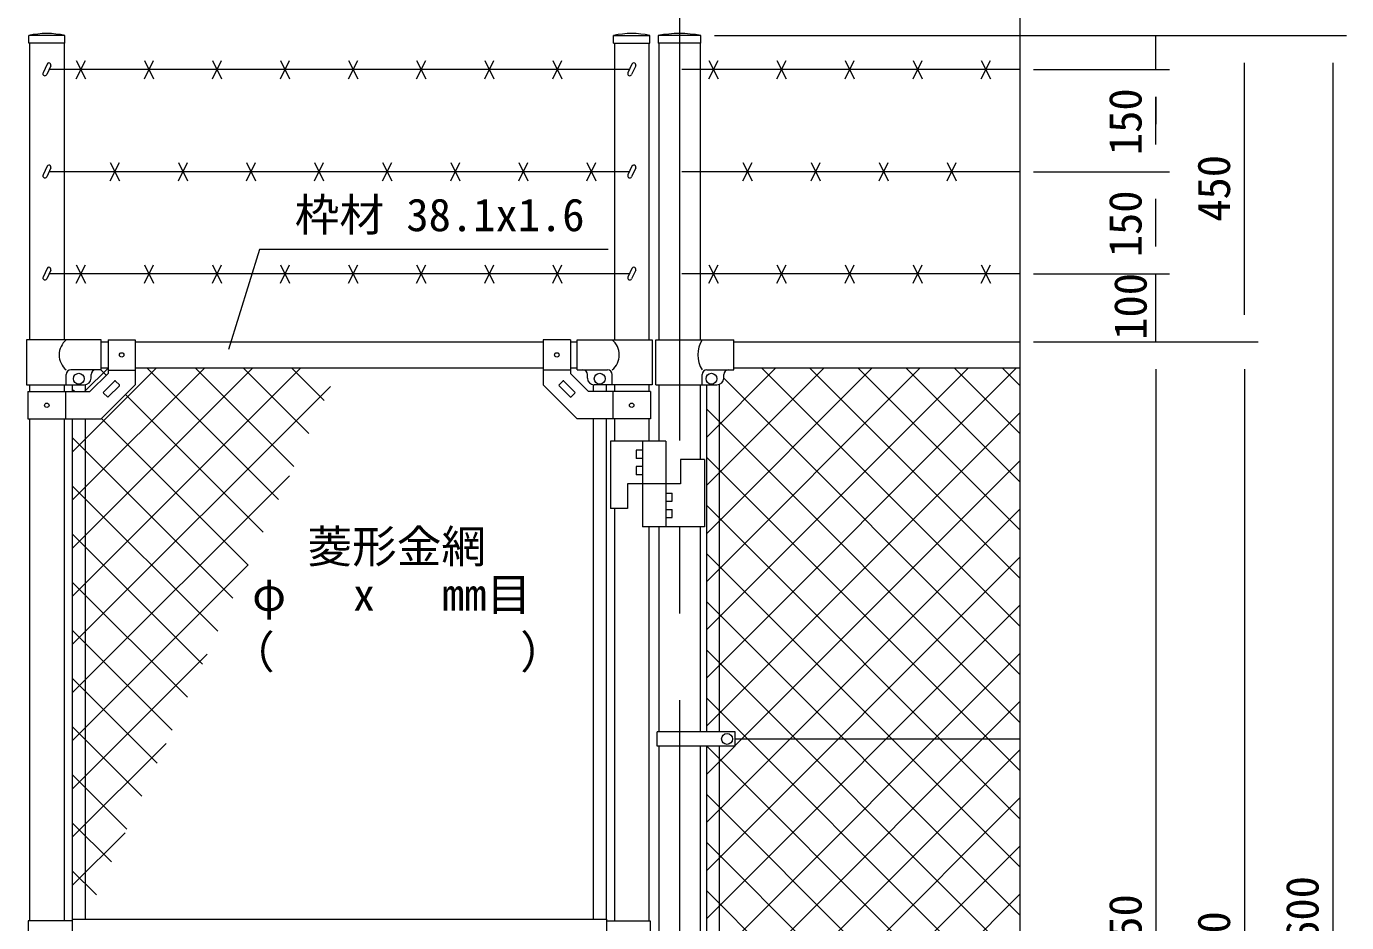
# Model space of a CAD drawing. Units: millimetres, scale not verified. Extents: x -4200 to 4200, y -2970 to 2970.
# Drawn here: x -2504 to -564, y 259 to 1575 of the extents above; entities that cross this region are included whole.
import ezdxf
from ezdxf.enums import TextEntityAlignment as Align

# ---------------------------------------------------------------- set-up
doc = ezdxf.new("R2010")
doc.units = ezdxf.units.MM
doc.header["$LTSCALE"] = 20
doc.linetypes.add('USER1', pattern=[50.8, 31.75, -6.35, 6.35, -6.35])
for name, color, linetype, lineweight in [('0-2_D-BMK', 2, 'USER1', 13), ('0-3_D-STR1', 1, 'Continuous', 18), ('0-6_D-STR3', 3, 'Continuous', 13), ('0-8_D-STR-DIM', 7, 'Continuous', 9), ('0-9_D-STR-TXT', 7, 'Continuous', 9), ('0-A_D-STR2', 7, 'Continuous', 9)]:
    doc.layers.add(name, color=color, linetype=linetype, lineweight=lineweight)
doc.styles.add('ＭＳ ゴシック', font='')
doc.styles.get('ＭＳ ゴシック').set_extended_font_data('MS Gothic')

msp = doc.modelspace()

# ---------------------------------------------------------------- linework, layer by layer
at = {"layer": '0-2_D-BMK'}
msp.add_line((-1544.32, 1601.52), (-1544.32, -1068.63), dxfattribs=at)
at = {"layer": '0-3_D-STR1'}
for p, q in [((-2447.07, 1561.37), (-2500.27, 1561.37)), ((-2500.27, 1550.37), (-2500.27, 1561.37)), ((-2447.07, 1550.37), (-2447.07, 1561.37)), ((-1641.07, 1561.37), (-1587.87, 1561.37)), ((-1641.07, 1550.37), (-1641.07, 1561.37)), ((-1587.87, 1550.37), (-1587.87, 1561.37)), ((-1512.87, 1561.37), (-1575.77, 1561.37)), ((-1575.77, 1561.37), (-1575.77, 1550.37)), ((-1512.87, 1550.37), (-1512.87, 1561.37)), ((-2447.07, 1550.37), (-2500.27, 1550.37)), ((-2499.07, 1550.37), (-2499.07, 1114.37)), ((-2448.27, 1550.37), (-2448.27, 1114.37)), ((-1641.07, 1550.37), (-1587.87, 1550.37)), ((-1639.87, 1550.37), (-1639.87, 1114.37)), ((-1589.07, 1550.37), (-1589.07, 1114.37)), ((-1512.87, 1550.37), (-1575.77, 1550.37)), ((-1574.57, 1550.37), (-1574.57, 1114.37)), ((-1514.07, 1550.37), (-1514.07, 1114.37)), ((-2393.67, 1111.37), (-2383.67, 1111.37)), ((-2343.67, 1111.37), (-1744.47, 1111.37)), ((-1704.47, 1111.37), (-1694.47, 1111.37)), ((-1464.32, 1111.37), (-1044.32, 1111.37)), ((-2393.67, 1073.37), (-2383.67, 1073.37)), ((-2343.67, 1073.37), (-1744.47, 1073.37)), ((-1704.47, 1073.37), (-1694.47, 1073.37)), ((-1464.32, 1073.37), (-1044.32, 1073.37)), ((-2499.07, 1048.37), (-2499.07, 1038.37)), ((-2448.27, 1048.37), (-2448.27, 1038.37)), ((-2436.17, 1048.37), (-2436.17, 1038.37)), ((-2417.17, 1048.37), (-2417.17, 1038.37)), ((-1670.97, 1048.37), (-1670.97, 1038.37)), ((-1651.97, 1048.37), (-1651.97, 1038.37)), ((-1639.87, 1048.37), (-1639.87, 1038.37)), ((-1589.07, 1048.37), (-1589.07, 1038.37)), ((-1574.57, 1048.37), (-1574.57, 965.87)), ((-1514.07, 1048.37), (-1514.07, 938.87)), ((-1504.82, 1048.37), (-1504.82, 538.87)), ((-1485.82, 1049), (-1485.82, 538.87)), ((-2499.07, 998.37), (-2499.07, 261.37)), ((-2448.27, 998.37), (-2448.27, 261.37)), ((-2436.17, 998.37), (-2436.17, 263.87)), ((-2417.17, 998.37), (-2417.17, 263.87)), ((-1670.97, 998.37), (-1670.97, 263.87)), ((-1651.97, 998.37), (-1651.97, 263.87)), ((-1639.87, 998.37), (-1639.87, 965.87)), ((-1589.07, 998.37), (-1589.07, 965.87)), ((-1639.87, 866.87), (-1639.87, 261.37)), ((-1589.07, 839.87), (-1589.07, 261.37)), ((-1574.57, 839.87), (-1574.57, 538.87)), ((-1514.07, 839.87), (-1514.07, 538.87)), ((-1574.57, 517.87), (-1574.57, -45.13)), ((-1514.07, 517.87), (-1514.07, -45.13)), ((-1504.82, 517.87), (-1504.82, -45.13)), ((-1485.82, 517.87), (-1485.82, -45.13))]:
    msp.add_line(p, q, dxfattribs=at)
for centre, radius, start, end in [((-2473.67, 1444.94), 119.43, 77.13052, 102.86948), ((-1614.47, 1444.94), 119.43, 77.13052, 102.86948), ((-1544.32, 1398.02), 166.35, 79.10214, 100.89786)]:
    msp.add_arc(centre, radius, start, end, dxfattribs=at)
at = {"layer": '0-6_D-STR3'}
for p, q in [((-2473.24, 1519.4), (-2479.19, 1506.64)), ((-2467.8, 1516.86), (-2473.75, 1504.1)), ((-2430.38, 1524.78), (-2416.96, 1497.95)), ((-2430.38, 1497.95), (-2416.96, 1524.78)), ((-2330.38, 1524.78), (-2316.96, 1497.95)), ((-2330.38, 1497.95), (-2316.96, 1524.78)), ((-2230.38, 1524.78), (-2216.96, 1497.95)), ((-2230.38, 1497.95), (-2216.96, 1524.78)), ((-2130.38, 1524.78), (-2116.96, 1497.95)), ((-2130.38, 1497.95), (-2116.96, 1524.78)), ((-2030.38, 1524.78), (-2016.96, 1497.95)), ((-2030.38, 1497.95), (-2016.96, 1524.78)), ((-1930.38, 1524.78), (-1916.96, 1497.95)), ((-1930.38, 1497.95), (-1916.96, 1524.78)), ((-1830.38, 1524.78), (-1816.96, 1497.95)), ((-1830.38, 1497.95), (-1816.96, 1524.78)), ((-1730.38, 1524.78), (-1716.96, 1497.95)), ((-1730.38, 1497.95), (-1716.96, 1524.78)), ((-1614.04, 1519.4), (-1619.99, 1506.64)), ((-1608.6, 1516.86), (-1614.55, 1504.1)), ((-1501.03, 1524.78), (-1487.61, 1497.95)), ((-1501.03, 1497.95), (-1487.61, 1524.78)), ((-1401.03, 1524.78), (-1387.61, 1497.95)), ((-1401.03, 1497.95), (-1387.61, 1524.78)), ((-1301.03, 1524.78), (-1287.61, 1497.95)), ((-1301.03, 1497.95), (-1287.61, 1524.78)), ((-1201.03, 1524.78), (-1187.61, 1497.95)), ((-1201.03, 1497.95), (-1187.61, 1524.78)), ((-1101.03, 1524.78), (-1087.61, 1497.95)), ((-1101.03, 1497.95), (-1087.61, 1524.78)), ((-1617.78, 1511.37), (-2470.36, 1511.37)), ((-1044.32, 1511.37), (-1541.01, 1511.37)), ((-2473.24, 1369.4), (-2479.19, 1356.64)), ((-2467.8, 1366.86), (-2473.75, 1354.1)), ((-1617.78, 1361.37), (-2470.36, 1361.37)), ((-2380.38, 1374.78), (-2366.96, 1347.95)), ((-2380.38, 1347.95), (-2366.96, 1374.78)), ((-2280.38, 1374.78), (-2266.96, 1347.95)), ((-2280.38, 1347.95), (-2266.96, 1374.78)), ((-2180.38, 1374.78), (-2166.96, 1347.95)), ((-2180.38, 1347.95), (-2166.96, 1374.78)), ((-2080.38, 1374.78), (-2066.96, 1347.95)), ((-2080.38, 1347.95), (-2066.96, 1374.78)), ((-1980.38, 1374.78), (-1966.96, 1347.95)), ((-1980.38, 1347.95), (-1966.96, 1374.78)), ((-1880.38, 1374.78), (-1866.96, 1347.95)), ((-1880.38, 1347.95), (-1866.96, 1374.78)), ((-1780.38, 1374.78), (-1766.96, 1347.95)), ((-1780.38, 1347.95), (-1766.96, 1374.78)), ((-1680.38, 1374.78), (-1666.96, 1347.95)), ((-1680.38, 1347.95), (-1666.96, 1374.78)), ((-1614.04, 1369.4), (-1619.99, 1356.64)), ((-1608.6, 1366.86), (-1614.55, 1354.1)), ((-1044.32, 1361.37), (-1541.01, 1361.37)), ((-1451.03, 1374.78), (-1437.61, 1347.95)), ((-1451.03, 1347.95), (-1437.61, 1374.78)), ((-1351.03, 1374.78), (-1337.61, 1347.95)), ((-1351.03, 1347.95), (-1337.61, 1374.78)), ((-1251.03, 1374.78), (-1237.61, 1347.95)), ((-1251.03, 1347.95), (-1237.61, 1374.78)), ((-1151.03, 1374.78), (-1137.61, 1347.95)), ((-1151.03, 1347.95), (-1137.61, 1374.78)), ((-2430.38, 1224.78), (-2416.96, 1197.95)), ((-2430.38, 1197.95), (-2416.96, 1224.78)), ((-2330.38, 1224.78), (-2316.96, 1197.95)), ((-2330.38, 1197.95), (-2316.96, 1224.78)), ((-2230.38, 1224.78), (-2216.96, 1197.95)), ((-2230.38, 1197.95), (-2216.96, 1224.78)), ((-2130.38, 1224.78), (-2116.96, 1197.95)), ((-2130.38, 1197.95), (-2116.96, 1224.78)), ((-2030.38, 1224.78), (-2016.96, 1197.95)), ((-2030.38, 1197.95), (-2016.96, 1224.78)), ((-1930.38, 1224.78), (-1916.96, 1197.95)), ((-1930.38, 1197.95), (-1916.96, 1224.78)), ((-1830.38, 1224.78), (-1816.96, 1197.95)), ((-1830.38, 1197.95), (-1816.96, 1224.78)), ((-1730.38, 1224.78), (-1716.96, 1197.95)), ((-1730.38, 1197.95), (-1716.96, 1224.78)), ((-1501.03, 1224.78), (-1487.61, 1197.95)), ((-1501.03, 1197.95), (-1487.61, 1224.78)), ((-1401.03, 1224.78), (-1387.61, 1197.95)), ((-1401.03, 1197.95), (-1387.61, 1224.78)), ((-1301.03, 1224.78), (-1287.61, 1197.95)), ((-1301.03, 1197.95), (-1287.61, 1224.78)), ((-1201.03, 1224.78), (-1187.61, 1197.95)), ((-1201.03, 1197.95), (-1187.61, 1224.78)), ((-1101.03, 1224.78), (-1087.61, 1197.95)), ((-1101.03, 1197.95), (-1087.61, 1224.78)), ((-2473.24, 1219.4), (-2479.19, 1206.64)), ((-2467.8, 1216.86), (-2473.75, 1204.1)), ((-1617.78, 1211.37), (-2470.36, 1211.37)), ((-1614.04, 1219.4), (-1619.99, 1206.64)), ((-1608.6, 1216.86), (-1614.55, 1204.1)), ((-1044.32, 1211.37), (-1541.01, 1211.37)), ((-2393.67, 1114.37), (-2503.62, 1114.37)), ((-2503.62, 1114.37), (-2503.62, 1048.37)), ((-2393.67, 1070.37), (-2393.67, 1114.37)), ((-2383.67, 1114.62), (-2383.67, 1064.94)), ((-2383.67, 1114.62), (-2343.67, 1114.62)), ((-2343.67, 1114.62), (-2343.67, 1048.37)), ((-1744.47, 1114.62), (-1744.47, 1048.37)), ((-1704.47, 1114.62), (-1744.47, 1114.62)), ((-1704.47, 1114.62), (-1704.47, 1064.94)), ((-1694.47, 1114.37), (-1584.52, 1114.37)), ((-1694.47, 1070.37), (-1694.47, 1114.37)), ((-1584.52, 1114.37), (-1584.52, 1048.37)), ((-1579.02, 1114.37), (-1464.32, 1114.37)), ((-1579.02, 1048.37), (-1579.02, 1114.37)), ((-1464.32, 1070.37), (-1464.32, 1114.37)), ((-2393.67, 1070.37), (-2438.12, 1070.37)), ((-2383.67, 1070.12), (-2343.67, 1070.12)), ((-1704.47, 1070.12), (-1744.47, 1070.12)), ((-1694.47, 1070.37), (-1650.02, 1070.37)), ((-1503.92, 1070.37), (-1464.32, 1070.37)), ((-2503.62, 1048.37), (-2418.67, 1048.37)), ((-2445.12, 1048.37), (-2445.12, 1063.37)), ((-2410.24, 1038.37), (-2383.67, 1064.94)), ((-2408.67, 1058.37), (-2408.67, 1063.37)), ((-2390.34, 1037.77), (-2374.08, 1054.03)), ((-2372.66, 1054.03), (-2367, 1048.38)), ((-1715.48, 1054.03), (-1721.14, 1048.38)), ((-1697.8, 1037.77), (-1714.07, 1054.03)), ((-1677.9, 1038.37), (-1704.47, 1064.94)), ((-1679.47, 1058.37), (-1679.47, 1063.37)), ((-1584.52, 1048.37), (-1669.47, 1048.37)), ((-1643.02, 1048.37), (-1643.02, 1063.37)), ((-1579.02, 1048.37), (-1489.32, 1048.37)), ((-1510.92, 1048.37), (-1510.92, 1063.37)), ((-1479.32, 1058.37), (-1479.32, 1063.37)), ((-2501.37, 1038.37), (-2410.24, 1038.37)), ((-2501.37, 1038.37), (-2501.37, 998.37)), ((-2445.97, 1038.37), (-2445.97, 998.37)), ((-2390.34, 1036.36), (-2384.68, 1030.7)), ((-2383.27, 1030.7), (-2367, 1046.96)), ((-1704.88, 1030.7), (-1721.14, 1046.96)), ((-1697.8, 1036.36), (-1703.46, 1030.7)), ((-1586.77, 1038.37), (-1677.9, 1038.37)), ((-1642.17, 1038.37), (-1642.17, 998.37)), ((-1586.77, 1038.37), (-1586.77, 998.37)), ((-1564.57, 965.87), (-1645.57, 965.87)), ((-1645.57, 965.87), (-1645.57, 866.87)), ((-1608.07, 952.37), (-1608.07, 940.37)), ((-1598.57, 952.37), (-1608.07, 952.37)), ((-1598.57, 965.87), (-1598.57, 839.87)), ((-1564.57, 965.87), (-1564.57, 839.87)), ((-1598.57, 940.37), (-1608.07, 940.37)), ((-1507.57, 938.87), (-1542.57, 938.87)), ((-1542.57, 938.87), (-1542.57, 902.87)), ((-1507.57, 938.87), (-1507.57, 839.87)), ((-1608.07, 928.37), (-1608.07, 916.37)), ((-1598.57, 928.37), (-1608.07, 928.37)), ((-1598.57, 916.37), (-1608.07, 916.37)), ((-1542.57, 902.87), (-1620.57, 902.87)), ((-1620.57, 902.87), (-1620.57, 866.87)), ((-1564.57, 889.37), (-1555.07, 889.37)), ((-1564.57, 877.37), (-1555.07, 877.37)), ((-1555.07, 877.37), (-1555.07, 889.37)), ((-1620.57, 866.87), (-1645.57, 866.87)), ((-1564.57, 865.37), (-1555.07, 865.37)), ((-1564.57, 853.37), (-1555.07, 853.37)), ((-1555.07, 853.37), (-1555.07, 865.37)), ((-1507.57, 839.87), (-1598.57, 839.87)), ((-1577.12, 517.87), (-1577.12, 538.87)), ((-1462.33, 538.87), (-1577.12, 538.87)), ((-1462.33, 517.87), (-1462.33, 538.87)), ((-1462.33, 528.37), (-1044.32, 528.37)), ((-1462.33, 517.87), (-1577.12, 517.87)), ((-2501.17, 261.37), (-2501.17, 242.87)), ((-2436.57, 261.37), (-2501.17, 261.37)), ((-2436.57, 263.87), (-1651.57, 263.87)), ((-2436.57, 263.87), (-2436.57, 242.87)), ((-1651.57, 263.87), (-1651.57, 208.87)), ((-1651.57, 261.37), (-1587.47, 261.37)), ((-1587.47, 261.37), (-1587.47, 211.37))]:
    msp.add_line(p, q, dxfattribs=at)
for points in [[(-2501.37, 998.37), (-2393.67, 998.37), (-2343.67, 1048.37)], [(-1586.77, 998.37), (-1694.47, 998.37), (-1744.47, 1048.37)]]:
    msp.add_lwpolyline(points, dxfattribs=at)
for centre, radius in [((-2363.67, 1092.37), 3.25), ((-1724.47, 1092.37), 3.25), ((-2426.67, 1057.37), 8), ((-1661.47, 1057.37), 8), ((-1497.32, 1057.37), 8), ((-2473.67, 1018.37), 3.25), ((-1614.47, 1018.37), 3.25), ((-1474.33, 528.37), 8)]:
    msp.add_circle(centre, radius, dxfattribs=at)
for centre, radius, start, end in [((-2470.52, 1518.13), 3, 334.99524, 154.99707), ((-1611.32, 1518.13), 3, 334.99524, 154.99707), ((-2476.47, 1505.37), 3, 154.99707, 334.99524), ((-1617.27, 1505.37), 3, 154.99707, 334.99524), ((-2470.52, 1368.13), 3, 334.99524, 154.99707), ((-1611.32, 1368.13), 3, 334.99524, 154.99707), ((-2476.47, 1355.37), 3, 154.99707, 334.99524), ((-1617.27, 1355.37), 3, 154.99707, 334.99524), ((-2476.47, 1205.37), 3, 154.99707, 334.99524), ((-2470.52, 1218.13), 3, 334.99524, 154.99707), ((-1617.27, 1205.37), 3, 154.99707, 334.99524), ((-1611.32, 1218.13), 3, 334.99524, 154.99707), ((-2426.93, 1092.37), 28.55, 129.59418, 230.40582), ((-1661.22, 1092.37), 28.55, 309.59418, 50.40582), ((-1476.71, 1092.37), 40.68, 147.25964, 212.74036), ((-2438.12, 1063.37), 7, 90, 180), ((-2401.67, 1063.37), 7, 90, 180), ((-1686.47, 1063.37), 7, 0, 90), ((-1650.02, 1063.37), 7, 0, 90), ((-1503.92, 1063.37), 7, 90, 180), ((-1472.32, 1063.37), 7, 90, 180), ((-2418.67, 1058.37), 10, 270, 0), ((-2373.37, 1053.33), 1, 45, 135), ((-2367.71, 1047.67), 1, 315, 45), ((-1720.43, 1047.67), 1, 135, 225), ((-1714.78, 1053.33), 1, 45, 135), ((-1669.47, 1058.37), 10, 180, 270), ((-1489.32, 1058.37), 10, 270, 0), ((-2389.63, 1037.06), 1, 135, 225), ((-2383.98, 1031.41), 1, 225, 315), ((-1704.17, 1031.41), 1, 225, 315), ((-1698.51, 1037.06), 1, 315, 45)]:
    msp.add_arc(centre, radius, start, end, dxfattribs=at)
at = {"layer": '0-8_D-STR-DIM'}
for p, q in [((-1044.32, 1601.52), (-1044.32, 215.59)), ((-1492.87, 1561.37), (-824.32, 1561.37)), ((-1492.87, 1561.37), (-694.32, 1561.37)), ((-1472.87, 1561.37), (-564.32, 1561.37)), ((-844.32, 1511.37), (-844.32, 1561.37)), ((-714.32, 1151.37), (-714.32, 1521.37)), ((-584.32, 1521.37), (-584.32, -998.63)), ((-1024.32, 1511.37), (-824.32, 1511.37)), ((-1024.32, 1511.37), (-824.32, 1511.37)), ((-844.32, 1401.37), (-844.32, 1471.37)), ((-844.32, 1471.37), (-844.32, 1431.37)), ((-1024.32, 1361.37), (-824.32, 1361.37)), ((-1024.32, 1361.37), (-824.32, 1361.37)), ((-844.32, 1251.37), (-844.32, 1321.37)), ((-844.32, 1251.37), (-844.32, 1291.37)), ((-1024.32, 1211.37), (-824.32, 1211.37)), ((-1004.32, 1211.37), (-824.32, 1211.37)), ((-844.32, 1111.37), (-844.32, 1211.37)), ((-1024.32, 1111.37), (-824.32, 1111.37)), ((-1024.32, 1111.37), (-694.32, 1111.37)), ((-1004.32, 1111.37), (-824.32, 1111.37)), ((-1004.32, 1111.37), (-694.32, 1111.37)), ((-844.32, 1071.37), (-844.32, -598.63)), ((-844.32, 1071.37), (-844.32, 1031.37)), ((-714.32, 1071.37), (-714.32, -648.63))]:
    msp.add_line(p, q, dxfattribs=at)
at = {"layer": '0-9_D-STR-TXT'}
msp.add_lwpolyline([(-1649.26, 1247.04), (-2161.32, 1247.04), (-2206.68, 1100.08)], dxfattribs=at)
at = {"layer": '0-A_D-STR2'}
for p, q in [((-2436.17, 808.22), (-2171.02, 1073.37)), ((-2436.17, 737.51), (-2100.31, 1073.37)), ((-2436.17, 878.93), (-2241.74, 1073.37)), ((-2436.17, 949.64), (-2312.45, 1073.37)), ((-2418.16, 1038.37), (-2383.16, 1073.37)), ((-2386.21, 1062.4), (-2394.18, 1070.37)), ((-2133.3, 880.19), (-2326.47, 1073.37)), ((-2111, 928.61), (-2255.76, 1073.37)), ((-2088.7, 977.02), (-2185.05, 1073.37)), ((-2066.4, 1025.43), (-2114.34, 1073.37)), ((-1504.82, 971.19), (-1402.64, 1073.37)), ((-1504.82, 900.48), (-1331.93, 1073.37)), ((-1504.82, 829.77), (-1261.22, 1073.37)), ((-1504.82, 759.06), (-1190.51, 1073.37)), ((-1504.82, 688.35), (-1119.8, 1073.37)), ((-1504.82, 617.64), (-1049.09, 1073.37)), ((-1044.32, 693.91), (-1423.78, 1073.37)), ((-1044.32, 764.62), (-1353.06, 1073.37)), ((-1044.32, 835.34), (-1282.35, 1073.37)), ((-1044.32, 906.05), (-1211.64, 1073.37)), ((-1044.32, 976.76), (-1140.93, 1073.37)), ((-1044.32, 1047.47), (-1070.22, 1073.37)), ((-1044.32, 623.2), (-1479.32, 1058.2)), ((-2436.17, 666.8), (-2056.89, 1046.08)), ((-2432.89, 1038.37), (-2436.17, 1041.65)), ((-2155.6, 831.78), (-2357.93, 1034.11)), ((-1044.32, 552.49), (-1504.82, 1012.99)), ((-2177.89, 783.37), (-2393.28, 998.76)), ((-1504.82, 546.93), (-1044.32, 1007.43)), ((-2200.19, 734.96), (-2436.17, 970.94)), ((-1044.32, 481.78), (-1504.82, 942.28)), ((-1462.33, 518.71), (-1044.32, 936.71)), ((-2435.39, 596.87), (-2117.27, 914.99)), ((-2222.49, 686.54), (-2436.17, 900.23)), ((-1044.32, 411.07), (-1504.82, 871.57)), ((-1504.82, 405.5), (-1044.32, 866)), ((-2244.79, 638.13), (-2436.17, 829.51)), ((-1044.32, 340.36), (-1504.82, 800.86)), ((-1504.82, 334.79), (-1044.32, 795.29)), ((-2436.17, 525.38), (-2177.65, 783.9)), ((-2267.09, 589.72), (-2436.17, 758.8)), ((-1044.32, 269.65), (-1504.82, 730.15)), ((-1504.82, 264.08), (-1044.32, 724.58)), ((-2289.39, 541.31), (-2436.17, 688.09)), ((-1037.73, 192.34), (-1504.82, 659.44)), ((-2436.17, 454.67), (-2238.03, 652.81)), ((-1504.82, 193.37), (-1044.32, 653.87)), ((-2311.68, 492.89), (-2436.17, 617.38)), ((-1044.32, 128.23), (-1504.82, 588.73)), ((-1504.82, 122.66), (-1044.32, 583.16)), ((-2333.98, 444.48), (-2436.17, 546.67)), ((-2436.17, 383.96), (-2298.41, 521.72)), ((-1044.32, 57.52), (-1504.82, 518.02)), ((-1504.82, 476.21), (-1463.17, 517.87)), ((-1504.82, 51.95), (-1044.32, 512.45)), ((-2356.28, 396.07), (-2436.17, 475.96)), ((-1044.32, -13.19), (-1504.82, 447.31)), ((-1504.82, -18.76), (-1044.32, 441.74)), ((-2378.58, 347.66), (-2436.17, 405.25)), ((-2436.17, 313.25), (-2358.78, 390.63)), ((-1044.32, -83.9), (-1504.29, 376.07)), ((-1462.33, -46.98), (-1044.32, 371.03)), ((-2400.88, 299.25), (-2436.17, 334.54)), ((-1044.32, -154.61), (-1504.82, 305.89)), ((-1504.82, -160.18), (-1044.32, 300.32))]:
    msp.add_line(p, q, dxfattribs=at)

# ---------------------------------------------------------------- texts
at = {"layer": '0-8_D-STR-DIM', "style": 'ＭＳ ゴシック'}
for s, p in [('150', (-851.07, 1385.72)), ('450', (-721.07, 1287.87)), ('150', (-851.07, 1235.72)), ('100', (-843.56, 1114.53)), ('2600', (-591.07, 196.12)), ('1750', (-851.07, 169.47)), ('1800', (-721.07, 144.47))]:
    msp.add_text(s, height=48.09, rotation=90, dxfattribs=at).set_placement(p, align=Align.BOTTOM_LEFT)
at = {"layer": '0-9_D-STR-TXT', "style": 'ＭＳ ゴシック'}
for s, p in [('枠材 38.1x1.6', (-2109.38, 1259.63)), ('菱形金網', (-2090.73, 772.56)), ('φ   x   mm目', (-2171.95, 702.12)), ('（\u3000\u3000   \u3000\u3000）', (-2204.44, 617.65))]:
    msp.add_text(s, height=48.09, dxfattribs=at).set_placement(p, align=Align.BOTTOM_LEFT)

doc.saveas('drawing.dxf')
